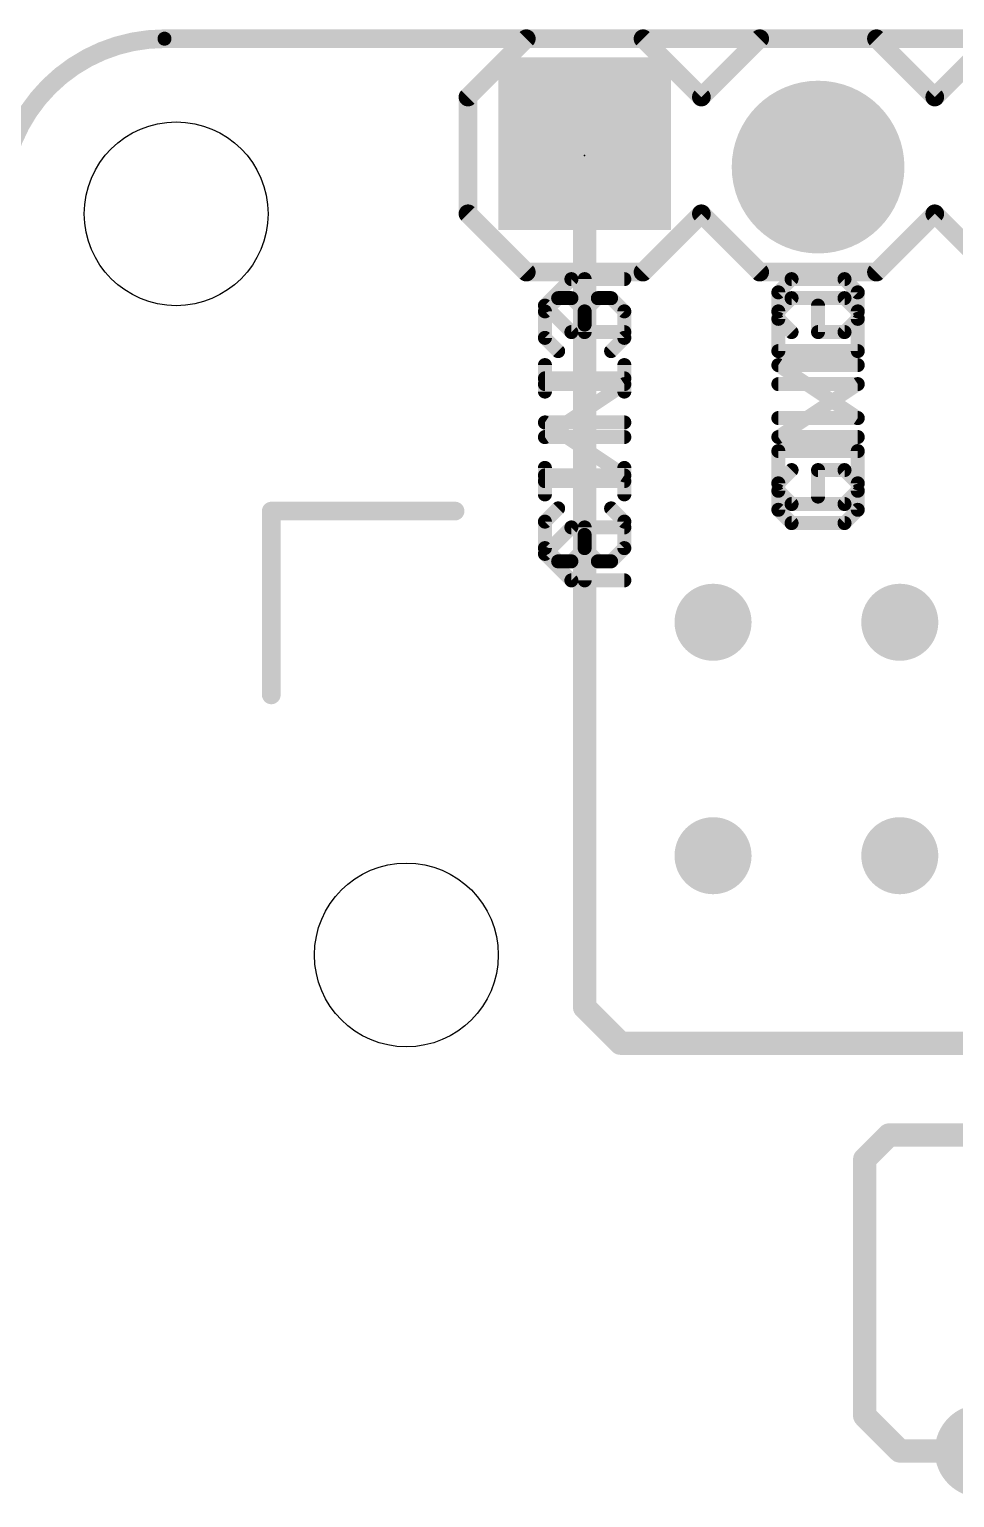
# Model space of a CAD drawing. Extents: x -22 to 88, y -20 to 45.
# Drawn here: x 0.31 to 10.38, y 28.57 to 44.55 of the extents above; entities that cross this region are included whole.
import ezdxf

# ---------------------------------------------------------------- set-up
doc = ezdxf.new("R2010")
doc.units = 0
for name, color, linetype in [('1', 12, 'CONTINUOUS'), ('16', 132, 'CONTINUOUS'), ('17', 110, 'CONTINUOUS'), ('18', 110, 'CONTINUOUS'), ('20', 53, 'CONTINUOUS'), ('21', 41, 'CONTINUOUS'), ('22', 40, 'CONTINUOUS'), ('23', 53, 'CONTINUOUS'), ('51', 53, 'CONTINUOUS')]:
    doc.layers.add(name, color=color, linetype=linetype)

# ---------------------------------------------------------------- blocks, each defined once
blk = doc.blocks.new('RECT')
blk.add_solid([(-0.5, -0.5), (0.5, -0.5), (-0.5, 0.5), (0.5, 0.5)])
blk = doc.blocks.new('SQUAREP')
blk.add_solid([(-0.5, -0.5), (0.5, -0.5), (-0.5, 0.5), (0.5, 0.5)])
blk = doc.blocks.new('ROUNDP')
at = {"const_width": 0.5}
blk.add_lwpolyline([(0, -0.25, 1), (0, 0.25, 1), (0, -0.25)], format="xyb", dxfattribs=at)
blk = doc.blocks.new('ROUNDV')
at = {"const_width": 0.5}
blk.add_lwpolyline([(0, -0.25, 1), (0, 0.25, 1), (0, -0.25)], format="xyb", dxfattribs=at)

msp = doc.modelspace()

# ---------------------------------------------------------------- linework, layer by layer
at = {"layer": '1'}
for points, const_width in [([(1.778, 44.45, 0.4142), (0, 42.672)], 0.1524), ([(1.778, 44.4881, 1), (1.778, 44.4119)], 0.0762), ([(1.778, 44.4119, 1), (1.778, 44.4881)], 0.0762), ([(6.4135, 43.307, 1), (6.2865, 43.307)], 0.127), ([(6.3949, 33.9539, 1), (6.3051, 33.8641)], 0.127), ([(6.2865, 33.909, 1), (6.4135, 33.909)], 0.127), ([(6.739, 33.5835, 1), (6.739, 33.4565)], 0.127), ([(6.6941, 33.4751, 1), (6.7839, 33.5649)], 0.127), ([(9.66, 32.5835, 1), (9.66, 32.4565)], 0.127), ([(9.7049, 32.4751, 1), (9.6151, 32.5649)], 0.127), ([(9.4615, 32.258, 1), (9.3345, 32.258)], 0.127), ([(9.3531, 32.3029, 1), (9.4429, 32.2131)], 0.127), ([(9.4429, 29.5089, 1), (9.3531, 29.4191)], 0.127), ([(9.3345, 29.464, 1), (9.4615, 29.464)], 0.127), ([(9.779, 29.1465, 1), (9.779, 29.0195)], 0.127), ([(9.7341, 29.0381, 1), (9.8239, 29.1279)], 0.127)]:
    msp.add_lwpolyline(points, format="xyb", dxfattribs=dict(at, const_width=const_width))
for points, const_width in [([(1.778, 44.45), (28.702, 44.45)], 0.1524), ([(6.35, 33.909), (6.35, 43.307)], 0.254), ([(6.739, 33.52), (6.35, 33.909)], 0.254), ([(11.92, 33.52), (6.739, 33.52)], 0.254), ([(9.398, 32.258), (9.66, 32.52)], 0.254), ([(11.92, 32.52), (9.66, 32.52)], 0.254), ([(9.398, 29.464), (9.398, 32.258)], 0.254), ([(9.779, 29.083), (9.398, 29.464)], 0.254), ([(10.668, 29.083), (9.779, 29.083)], 0.254)]:
    msp.add_lwpolyline(points, dxfattribs=dict(at, const_width=const_width))
at = {"layer": '16'}
for points, const_width in [([(1.778, 44.45, 0.4142), (0, 42.672)], 0.1524), ([(1.778, 44.4881, 1), (1.778, 44.4119)], 0.0762), ([(1.778, 44.4119, 1), (1.778, 44.4881)], 0.0762)]:
    msp.add_lwpolyline(points, format="xyb", dxfattribs=dict(at, const_width=const_width))
at = {"layer": '16', "const_width": 0.1524}
msp.add_lwpolyline([(1.778, 44.45), (28.702, 44.45)], dxfattribs=at)
at = {"layer": '20'}
for points, const_width in [([(1.778, 44.45, 0.4142), (0, 42.672)], 0.2032), ([(1.778, 44.5008, 1), (1.778, 44.3992)], 0.1016), ([(1.778, 44.3992, 1), (1.778, 44.5008)], 0.1016)]:
    msp.add_lwpolyline(points, format="xyb", dxfattribs=dict(at, const_width=const_width))
at = {"layer": '20', "const_width": 0.2032}
msp.add_lwpolyline([(1.778, 44.45), (28.702, 44.45)], dxfattribs=at)
at = {"layer": '20'}
for centre in [(1.905, 42.545), (4.41, 34.48)]:
    msp.add_circle(centre, 1, dxfattribs=at)
at = {"layer": '21'}
for points, const_width in [([(5.715, 44.45), (5.08, 43.815)], 0.2032), ([(5.715, 44.45), (6.985, 44.45)], 0.2032), ([(6.985, 44.45), (7.62, 43.815)], 0.2032), ([(7.62, 43.815), (8.255, 44.45)], 0.2032), ([(8.255, 44.45), (9.525, 44.45)], 0.2032), ([(9.525, 44.45), (10.16, 43.815)], 0.2032), ([(10.16, 43.815), (10.795, 44.45)], 0.2032), ([(5.08, 43.815), (5.08, 42.545)], 0.2032), ([(5.08, 42.545), (5.715, 41.91)], 0.2032), ([(7.62, 42.545), (6.985, 41.91)], 0.2032), ([(8.255, 41.91), (7.62, 42.545)], 0.2032), ([(10.16, 42.545), (9.525, 41.91)], 0.2032), ([(10.795, 41.91), (10.16, 42.545)], 0.2032), ([(6.985, 41.91), (5.715, 41.91)], 0.2032), ([(9.525, 41.91), (8.255, 41.91)], 0.2032), ([(5.9175, 41.4828), (6.0615, 41.6269)], 0.1524), ([(6.0615, 41.6269), (6.2056, 41.6269)], 0.1524), ([(6.2056, 41.6269), (6.3496, 41.4828)], 0.1524), ([(6.3496, 41.4828), (6.4937, 41.6269)], 0.1524), ([(6.4937, 41.6269), (6.6377, 41.6269)], 0.1524), ([(6.6377, 41.6269), (6.7818, 41.4828)], 0.1524), ([(8.6015, 41.6269), (8.4575, 41.4828)], 0.1524), ([(9.1777, 41.6269), (8.6015, 41.6269)], 0.1524), ([(9.3218, 41.4828), (9.1777, 41.6269)], 0.1524), ([(5.9175, 41.1947), (5.9175, 41.4828)], 0.1524), ([(6.3496, 41.4828), (6.3496, 41.3388)], 0.1524), ([(6.7818, 41.4828), (6.7818, 41.1947)], 0.1524), ([(8.4575, 41.4828), (8.4575, 41.0507)], 0.1524), ([(9.3218, 41.0507), (9.3218, 41.4828)], 0.1524), ([(6.0615, 41.0507), (5.9175, 41.1947)], 0.1524), ([(6.7818, 41.1947), (6.6377, 41.0507)], 0.1524), ([(8.4575, 41.0507), (9.3218, 41.0507)], 0.1524), ([(5.9175, 40.1152), (6.7818, 40.6914)], 0.1524), ([(6.7818, 40.6914), (5.9175, 40.6914)], 0.1524), ([(8.4575, 40.1152), (9.3218, 40.6914)], 0.1524), ([(9.3218, 40.6914), (8.4575, 40.6914)], 0.1524), ([(6.7818, 40.1152), (5.9175, 40.1152)], 0.1524), ([(9.3218, 40.1152), (8.4575, 40.1152)], 0.1524), ([(5.9175, 39.4915), (5.9175, 39.7796)], 0.1524), ([(6.7818, 39.4915), (6.7818, 39.7796)], 0.1524), ([(8.6015, 39.7559), (8.4575, 39.6118)], 0.1524), ([(9.1777, 39.7559), (8.8896, 39.7559)], 0.1524), ([(8.8896, 39.7559), (8.8896, 39.4678)], 0.1524), ([(9.3218, 39.6118), (9.1777, 39.7559)], 0.1524), ([(6.7818, 39.6355), (5.9175, 39.6355)], 0.1524), ([(8.4575, 39.6118), (8.4575, 39.3237)], 0.1524), ([(9.3218, 39.3237), (9.3218, 39.6118)], 0.1524), ([(8.4575, 39.3237), (8.6015, 39.1796)], 0.1524), ([(9.1777, 39.1796), (9.3218, 39.3237)], 0.1524), ([(5.9175, 38.8441), (6.2056, 39.1322)], 0.1524), ([(6.2056, 39.1322), (6.7818, 39.1322)], 0.1524), ([(6.3496, 38.556), (6.3496, 39.1322)], 0.1524), ([(8.6015, 39.1796), (9.1777, 39.1796)], 0.1524), ([(6.2056, 38.556), (5.9175, 38.8441)], 0.1524), ([(6.7818, 38.556), (6.2056, 38.556)], 0.1524)]:
    msp.add_lwpolyline(points, dxfattribs=dict(at, const_width=const_width))
for points, const_width in [([(5.715, 44.5008, 1), (5.715, 44.3992)], 0.1016), ([(5.7509, 44.4141, 1), (5.6791, 44.4859)], 0.1016), ([(7.0209, 44.4859, 1), (6.9491, 44.4141)], 0.1016), ([(6.985, 44.3992, 1), (6.985, 44.5008)], 0.1016), ([(8.255, 44.5008, 1), (8.255, 44.3992)], 0.1016), ([(8.2909, 44.4141, 1), (8.2191, 44.4859)], 0.1016), ([(9.5609, 44.4859, 1), (9.4891, 44.4141)], 0.1016), ([(9.525, 44.3992, 1), (9.525, 44.5008)], 0.1016), ([(5.1308, 43.815, 1), (5.0292, 43.815)], 0.1016), ([(5.0441, 43.8509, 1), (5.1159, 43.7791)], 0.1016), ([(7.5841, 43.8509, 1), (7.6559, 43.7791)], 0.1016), ([(7.5841, 43.7791, 1), (7.6559, 43.8509)], 0.1016), ([(10.1241, 43.8509, 1), (10.1959, 43.7791)], 0.1016), ([(10.1241, 43.7791, 1), (10.1959, 43.8509)], 0.1016), ([(5.1159, 42.5809, 1), (5.0441, 42.5091)], 0.1016), ([(5.0292, 42.545, 1), (5.1308, 42.545)], 0.1016), ([(7.6559, 42.5809, 1), (7.5841, 42.5091)], 0.1016), ([(7.6559, 42.5091, 1), (7.5841, 42.5809)], 0.1016), ([(10.1959, 42.5809, 1), (10.1241, 42.5091)], 0.1016), ([(10.1959, 42.5091, 1), (10.1241, 42.5809)], 0.1016), ([(5.715, 41.9608, 1), (5.715, 41.8592)], 0.1016), ([(5.6791, 41.8741, 1), (5.7509, 41.9459)], 0.1016), ([(6.9491, 41.9459, 1), (7.0209, 41.8741)], 0.1016), ([(6.985, 41.8592, 1), (6.985, 41.9608)], 0.1016), ([(8.255, 41.9608, 1), (8.255, 41.8592)], 0.1016), ([(8.2191, 41.8741, 1), (8.2909, 41.9459)], 0.1016), ([(9.4891, 41.9459, 1), (9.5609, 41.8741)], 0.1016), ([(9.525, 41.8592, 1), (9.525, 41.9608)], 0.1016), ([(6.0615, 41.665, 1), (6.0615, 41.5888)], 0.0762), ([(6.0885, 41.6, 1), (6.0346, 41.6538)], 0.0762), ([(6.2325, 41.6538, 1), (6.1786, 41.6)], 0.0762), ([(6.2056, 41.5888, 1), (6.2056, 41.665)], 0.0762), ([(6.4937, 41.665, 1), (6.4937, 41.5888)], 0.0762), ([(6.5206, 41.6, 1), (6.4667, 41.6538)], 0.0762), ([(6.6647, 41.6538, 1), (6.6108, 41.6)], 0.0762), ([(6.6377, 41.5888, 1), (6.6377, 41.665)], 0.0762), ([(8.6015, 41.665, 1), (8.6015, 41.5888)], 0.0762), ([(8.6285, 41.6, 1), (8.5746, 41.6538)], 0.0762), ([(9.2047, 41.6538, 1), (9.1508, 41.6)], 0.0762), ([(9.1777, 41.5888, 1), (9.1777, 41.665)], 0.0762), ([(5.8905, 41.5098, 1), (5.9444, 41.4559)], 0.0762), ([(5.9556, 41.4828, 1), (5.8794, 41.4828)], 0.0762), ([(6.3877, 41.4828, 1), (6.3115, 41.4828)], 0.0762), ([(6.3227, 41.5098, 1), (6.3766, 41.4559)], 0.0762), ([(6.3227, 41.4559, 1), (6.3766, 41.5098)], 0.0762), ([(6.8199, 41.4828, 1), (6.7437, 41.4828)], 0.0762), ([(6.7549, 41.4559, 1), (6.8087, 41.5098)], 0.0762), ([(8.4305, 41.5098, 1), (8.4844, 41.4559)], 0.0762), ([(8.4956, 41.4828, 1), (8.4194, 41.4828)], 0.0762), ([(9.3599, 41.4828, 1), (9.2837, 41.4828)], 0.0762), ([(9.2949, 41.4559, 1), (9.3487, 41.5098)], 0.0762), ([(5.9444, 41.2217, 1), (5.8905, 41.1678)], 0.0762), ([(5.8794, 41.1947, 1), (5.9556, 41.1947)], 0.0762), ([(6.3115, 41.3388, 1), (6.3877, 41.3388)], 0.0762), ([(6.7437, 41.1947, 1), (6.8199, 41.1947)], 0.0762), ([(6.8087, 41.1678, 1), (6.7549, 41.2217)], 0.0762), ([(6.0346, 41.0237, 1), (6.0885, 41.0776)], 0.0762), ([(6.6108, 41.0776, 1), (6.6647, 41.0237)], 0.0762), ([(8.4575, 41.0888, 1), (8.4575, 41.0126)], 0.0762), ([(8.4194, 41.0507, 1), (8.4956, 41.0507)], 0.0762), ([(9.2837, 41.0507, 1), (9.3599, 41.0507)], 0.0762), ([(9.3218, 41.0126, 1), (9.3218, 41.0888)], 0.0762), ([(5.9175, 40.7295, 1), (5.9175, 40.6533)], 0.0762), ([(6.8029, 40.6597, 1), (6.7607, 40.7231)], 0.0762), ([(6.7818, 40.6533, 1), (6.7818, 40.7295)], 0.0762), ([(8.4575, 40.7295, 1), (8.4575, 40.6533)], 0.0762), ([(9.3429, 40.6597, 1), (9.3007, 40.7231)], 0.0762), ([(9.3218, 40.6533, 1), (9.3218, 40.7295)], 0.0762), ([(5.8963, 40.1469, 1), (5.9386, 40.0835)], 0.0762), ([(5.9175, 40.1533, 1), (5.9175, 40.0771)], 0.0762), ([(6.7818, 40.0771, 1), (6.7818, 40.1533)], 0.0762), ([(8.4363, 40.1469, 1), (8.4786, 40.0835)], 0.0762), ([(8.4575, 40.1533, 1), (8.4575, 40.0771)], 0.0762), ([(9.3218, 40.0771, 1), (9.3218, 40.1533)], 0.0762), ([(5.9556, 39.7796, 1), (5.8794, 39.7796)], 0.0762), ([(6.8199, 39.7796, 1), (6.7437, 39.7796)], 0.0762), ([(8.6285, 39.7289, 1), (8.5746, 39.7828)], 0.0762), ([(8.8896, 39.794, 1), (8.8896, 39.7178)], 0.0762), ([(8.9277, 39.7559, 1), (8.8515, 39.7559)], 0.0762), ([(9.2047, 39.7828, 1), (9.1508, 39.7289)], 0.0762), ([(9.1777, 39.7178, 1), (9.1777, 39.794)], 0.0762), ([(5.9175, 39.6736, 1), (5.9175, 39.5974)], 0.0762), ([(6.7818, 39.5974, 1), (6.7818, 39.6736)], 0.0762), ([(8.4305, 39.6388, 1), (8.4844, 39.5849)], 0.0762), ([(8.4956, 39.6118, 1), (8.4194, 39.6118)], 0.0762), ([(9.3599, 39.6118, 1), (9.2837, 39.6118)], 0.0762), ([(9.2949, 39.5849, 1), (9.3487, 39.6388)], 0.0762), ([(5.8794, 39.4915, 1), (5.9556, 39.4915)], 0.0762), ([(6.7437, 39.4915, 1), (6.8199, 39.4915)], 0.0762), ([(8.8515, 39.4678, 1), (8.9277, 39.4678)], 0.0762), ([(8.4844, 39.3506, 1), (8.4305, 39.2968)], 0.0762), ([(8.4194, 39.3237, 1), (8.4956, 39.3237)], 0.0762), ([(9.2837, 39.3237, 1), (9.3599, 39.3237)], 0.0762), ([(9.3487, 39.2968, 1), (9.2949, 39.3506)], 0.0762), ([(6.2056, 39.1703, 1), (6.2056, 39.0941)], 0.0762), ([(6.2325, 39.1052, 1), (6.1786, 39.1591)], 0.0762), ([(6.3877, 39.1322, 1), (6.3115, 39.1322)], 0.0762), ([(6.7818, 39.0941, 1), (6.7818, 39.1703)], 0.0762), ([(8.6015, 39.2177, 1), (8.6015, 39.1415)], 0.0762), ([(8.5746, 39.1527, 1), (8.6285, 39.2066)], 0.0762), ([(9.1508, 39.2066, 1), (9.2047, 39.1527)], 0.0762), ([(9.1777, 39.1415, 1), (9.1777, 39.2177)], 0.0762), ([(5.9444, 38.871, 1), (5.8905, 38.8171)], 0.0762), ([(5.8905, 38.871, 1), (5.9444, 38.8171)], 0.0762), ([(6.2056, 38.5941, 1), (6.2056, 38.5179)], 0.0762), ([(6.1786, 38.529, 1), (6.2325, 38.5829)], 0.0762), ([(6.3115, 38.556, 1), (6.3877, 38.556)], 0.0762), ([(6.7818, 38.5179, 1), (6.7818, 38.5941)], 0.0762)]:
    msp.add_lwpolyline(points, format="xyb", dxfattribs=dict(at, const_width=const_width))
at = {"layer": '22'}
for points, const_width in [([(6.2056, 41.8338), (5.9175, 41.5457)], 0.1524), ([(6.7818, 41.8338), (6.2056, 41.8338)], 0.1524), ([(6.3496, 41.8338), (6.3496, 41.2576)], 0.1524), ([(8.4575, 41.6897), (8.6015, 41.8338)], 0.1524), ([(8.6015, 41.8338), (9.1777, 41.8338)], 0.1524), ([(9.1777, 41.8338), (9.3218, 41.6897)], 0.1524), ([(8.4575, 41.4016), (8.4575, 41.6897)], 0.1524), ([(9.3218, 41.6897), (9.3218, 41.4016)], 0.1524), ([(5.9175, 41.5457), (6.2056, 41.2576)], 0.1524), ([(8.8896, 41.2576), (8.8896, 41.5457)], 0.1524), ([(8.6015, 41.2576), (8.4575, 41.4016)], 0.1524), ([(9.3218, 41.4016), (9.1777, 41.2576)], 0.1524), ([(6.2056, 41.2576), (6.7818, 41.2576)], 0.1524), ([(9.1777, 41.2576), (8.8896, 41.2576)], 0.1524), ([(5.9175, 40.8983), (5.9175, 40.6102)], 0.1524), ([(6.7818, 40.8983), (6.7818, 40.6102)], 0.1524), ([(9.3218, 40.8983), (8.4575, 40.8983)], 0.1524), ([(8.4575, 40.8983), (9.3218, 40.3221)], 0.1524), ([(6.7818, 40.7542), (5.9175, 40.7542)], 0.1524), ([(6.7818, 40.2746), (5.9175, 40.2746)], 0.1524), ([(5.9175, 40.2746), (6.7818, 39.6984)], 0.1524), ([(9.3218, 40.3221), (8.4575, 40.3221)], 0.1524), ([(8.4575, 39.9628), (9.3218, 39.9628)], 0.1524), ([(8.4575, 39.5306), (8.4575, 39.9628)], 0.1524), ([(9.3218, 39.9628), (9.3218, 39.5306)], 0.1524), ([(6.7818, 39.6984), (5.9175, 39.6984)], 0.1524), ([(8.6015, 39.3865), (8.4575, 39.5306)], 0.1524), ([(9.1777, 39.3865), (8.6015, 39.3865)], 0.1524), ([(9.3218, 39.5306), (9.1777, 39.3865)], 0.1524), ([(4.94, 39.31), (2.94, 39.31)], 0.2032), ([(2.94, 39.31), (2.94, 37.31)], 0.2032), ([(6.0615, 39.3391), (5.9175, 39.195)], 0.1524), ([(6.7818, 39.195), (6.6377, 39.3391)], 0.1524), ([(5.9175, 39.195), (5.9175, 38.9069)], 0.1524), ([(6.7818, 38.9069), (6.7818, 39.195)], 0.1524), ([(5.9175, 38.9069), (6.0615, 38.7629)], 0.1524), ([(6.2056, 38.7629), (6.3496, 38.9069)], 0.1524), ([(6.3496, 38.9069), (6.3496, 39.051)], 0.1524), ([(6.3496, 38.9069), (6.4937, 38.7629)], 0.1524), ([(6.6377, 38.7629), (6.7818, 38.9069)], 0.1524), ([(6.0615, 38.7629), (6.2056, 38.7629)], 0.1524), ([(6.4937, 38.7629), (6.6377, 38.7629)], 0.1524)]:
    msp.add_lwpolyline(points, dxfattribs=dict(at, const_width=const_width))
for points, const_width in [([(6.2056, 41.8719, 1), (6.2056, 41.7957)], 0.0762), ([(6.2325, 41.8069, 1), (6.1786, 41.8607)], 0.0762), ([(6.3877, 41.8338, 1), (6.3115, 41.8338)], 0.0762), ([(6.7818, 41.7957, 1), (6.7818, 41.8719)], 0.0762), ([(8.6015, 41.8719, 1), (8.6015, 41.7957)], 0.0762), ([(8.6285, 41.8069, 1), (8.5746, 41.8607)], 0.0762), ([(9.2047, 41.8607, 1), (9.1508, 41.8069)], 0.0762), ([(9.1777, 41.7957, 1), (9.1777, 41.8719)], 0.0762), ([(8.4305, 41.7167, 1), (8.4844, 41.6628)], 0.0762), ([(8.4956, 41.6897, 1), (8.4194, 41.6897)], 0.0762), ([(9.3599, 41.6897, 1), (9.2837, 41.6897)], 0.0762), ([(9.2949, 41.6628, 1), (9.3487, 41.7167)], 0.0762), ([(5.9444, 41.5726, 1), (5.8905, 41.5187)], 0.0762), ([(5.8905, 41.5726, 1), (5.9444, 41.5187)], 0.0762), ([(8.9277, 41.5457, 1), (8.8515, 41.5457)], 0.0762), ([(8.4844, 41.4286, 1), (8.4305, 41.3747)], 0.0762), ([(8.4194, 41.4016, 1), (8.4956, 41.4016)], 0.0762), ([(9.2837, 41.4016, 1), (9.3599, 41.4016)], 0.0762), ([(9.3487, 41.3747, 1), (9.2949, 41.4286)], 0.0762), ([(6.2056, 41.2957, 1), (6.2056, 41.2195)], 0.0762), ([(6.1786, 41.2306, 1), (6.2325, 41.2845)], 0.0762), ([(6.3115, 41.2576, 1), (6.3877, 41.2576)], 0.0762), ([(6.7818, 41.2195, 1), (6.7818, 41.2957)], 0.0762), ([(8.5746, 41.2306, 1), (8.6285, 41.2845)], 0.0762), ([(8.8896, 41.2957, 1), (8.8896, 41.2195)], 0.0762), ([(8.8515, 41.2576, 1), (8.9277, 41.2576)], 0.0762), ([(9.1508, 41.2845, 1), (9.2047, 41.2306)], 0.0762), ([(9.1777, 41.2195, 1), (9.1777, 41.2957)], 0.0762), ([(5.9556, 40.8983, 1), (5.8794, 40.8983)], 0.0762), ([(6.8199, 40.8983, 1), (6.7437, 40.8983)], 0.0762), ([(8.4786, 40.93, 1), (8.4363, 40.8666)], 0.0762), ([(8.4575, 40.9364, 1), (8.4575, 40.8602)], 0.0762), ([(9.3218, 40.8602, 1), (9.3218, 40.9364)], 0.0762), ([(5.9175, 40.7923, 1), (5.9175, 40.7161)], 0.0762), ([(6.7818, 40.7161, 1), (6.7818, 40.7923)], 0.0762), ([(5.8794, 40.6102, 1), (5.9556, 40.6102)], 0.0762), ([(6.7437, 40.6102, 1), (6.8199, 40.6102)], 0.0762), ([(5.9386, 40.3063, 1), (5.8963, 40.2429)], 0.0762), ([(5.9175, 40.3127, 1), (5.9175, 40.2365)], 0.0762), ([(6.7818, 40.2365, 1), (6.7818, 40.3127)], 0.0762), ([(8.4575, 40.3602, 1), (8.4575, 40.284)], 0.0762), ([(9.3007, 40.2904, 1), (9.3429, 40.3538)], 0.0762), ([(9.3218, 40.284, 1), (9.3218, 40.3602)], 0.0762), ([(8.4575, 40.0009, 1), (8.4575, 39.9247)], 0.0762), ([(8.4956, 39.9628, 1), (8.4194, 39.9628)], 0.0762), ([(9.3599, 39.9628, 1), (9.2837, 39.9628)], 0.0762), ([(9.3218, 39.9247, 1), (9.3218, 40.0009)], 0.0762), ([(5.9175, 39.7365, 1), (5.9175, 39.6603)], 0.0762), ([(6.7607, 39.6667, 1), (6.8029, 39.7301)], 0.0762), ([(6.7818, 39.6603, 1), (6.7818, 39.7365)], 0.0762), ([(8.4844, 39.5575, 1), (8.4305, 39.5037)], 0.0762), ([(8.4194, 39.5306, 1), (8.4956, 39.5306)], 0.0762), ([(8.6015, 39.4246, 1), (8.6015, 39.3484)], 0.0762), ([(9.1777, 39.3484, 1), (9.1777, 39.4246)], 0.0762), ([(9.2837, 39.5306, 1), (9.3599, 39.5306)], 0.0762), ([(9.3487, 39.5037, 1), (9.2949, 39.5575)], 0.0762), ([(2.94, 39.3608, 1), (2.94, 39.2592)], 0.1016), ([(2.9908, 39.31, 1), (2.8892, 39.31)], 0.1016), ([(4.94, 39.2592, 1), (4.94, 39.3608)], 0.1016), ([(6.0885, 39.3121, 1), (6.0346, 39.366)], 0.0762), ([(6.6647, 39.366, 1), (6.6108, 39.3121)], 0.0762), ([(8.5746, 39.3596, 1), (8.6285, 39.4135)], 0.0762), ([(9.1508, 39.4135, 1), (9.2047, 39.3596)], 0.0762), ([(5.8905, 39.222, 1), (5.9444, 39.1681)], 0.0762), ([(5.9556, 39.195, 1), (5.8794, 39.195)], 0.0762), ([(6.8199, 39.195, 1), (6.7437, 39.195)], 0.0762), ([(6.7549, 39.1681, 1), (6.8087, 39.222)], 0.0762), ([(5.9444, 38.9339, 1), (5.8905, 38.88)], 0.0762), ([(6.3877, 39.051, 1), (6.3115, 39.051)], 0.0762), ([(6.3766, 38.9339, 1), (6.3227, 38.88)], 0.0762), ([(6.3766, 38.88, 1), (6.3227, 38.9339)], 0.0762), ([(6.8087, 38.88, 1), (6.7549, 38.9339)], 0.0762), ([(5.8794, 38.9069, 1), (5.9556, 38.9069)], 0.0762), ([(6.0615, 38.801, 1), (6.0615, 38.7248)], 0.0762), ([(6.0346, 38.7359, 1), (6.0885, 38.7898)], 0.0762), ([(6.1786, 38.7898, 1), (6.2325, 38.7359)], 0.0762), ([(6.2056, 38.7248, 1), (6.2056, 38.801)], 0.0762), ([(6.3115, 38.9069, 1), (6.3877, 38.9069)], 0.0762), ([(6.4937, 38.801, 1), (6.4937, 38.7248)], 0.0762), ([(6.4667, 38.7359, 1), (6.5206, 38.7898)], 0.0762), ([(6.6108, 38.7898, 1), (6.6647, 38.7359)], 0.0762), ([(6.6377, 38.7248, 1), (6.6377, 38.801)], 0.0762), ([(6.7437, 38.9069, 1), (6.8199, 38.9069)], 0.0762), ([(2.8892, 37.31, 1), (2.9908, 37.31)], 0.1016)]:
    msp.add_lwpolyline(points, format="xyb", dxfattribs=dict(at, const_width=const_width))
at = {"layer": '23'}
msp.add_point((6.35, 43.18), dxfattribs=at)

# ---------------------------------------------------------------- block references
at = {"layer": '17', "xscale": 1.8796, "yscale": 1.8796, "rotation": 90}
for name, p in [('SQUAREP', (6.35, 43.307)), ('SQUAREP', (6.35, 43.307)), ('ROUNDP', (8.89, 43.053)), ('ROUNDP', (8.89, 43.053))]:
    msp.add_blockref(name, p, dxfattribs=at)
at = {"layer": '18'}
for p, xscale, yscale in [((7.747, 38.1), 0.8382, 0.8382), ((7.747, 38.1), 0.8382, 0.8382), ((9.779, 38.1), 0.8382, 0.8382), ((9.779, 38.1), 0.8382, 0.8382), ((7.747, 35.56), 0.8382, 0.8382), ((7.747, 35.56), 0.8382, 0.8382), ((9.779, 35.56), 0.8382, 0.8382), ((9.779, 35.56), 0.8382, 0.8382), ((10.668, 29.083), 1.016, 1.016), ((10.668, 29.083), 1.016, 1.016)]:
    msp.add_blockref('ROUNDV', p, dxfattribs=dict(at, xscale=xscale, yscale=yscale))
at = {"layer": '51', "xscale": 0.508, "yscale": 0.508}
for p in [(6.35, 43.18), (8.89, 43.18)]:
    msp.add_blockref('RECT', p, dxfattribs=at)

doc.saveas('drawing.dxf')
